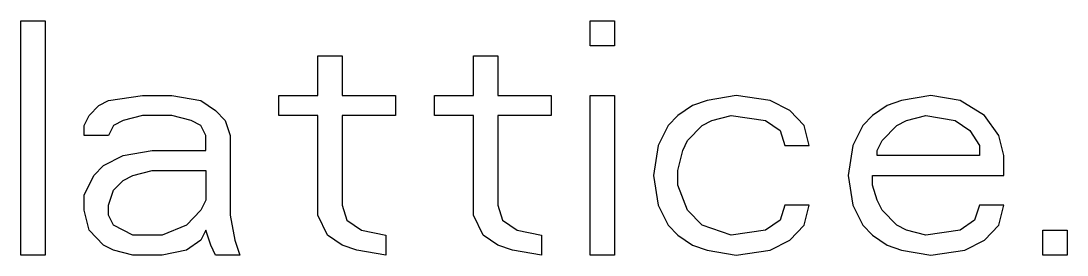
# Model space of a CAD drawing. Header units: millimetres. Extents: x 0 to 594, y 0 to 420.
# Drawn here: x 225.88 to 243.8, y 326.67 to 330.67 of the extents above; entities that cross this region are included whole.
import ezdxf

# ---------------------------------------------------------------- set-up
doc = ezdxf.new("R2010")
doc.units = ezdxf.units.MM
doc.header["$LTSCALE"] = 32.67
doc.layers.add('5_CURVES', color=7, linetype='CONTINUOUS')

msp = doc.modelspace()

# ---------------------------------------------------------------- linework, layer by layer
at = {"layer": '5_CURVES', "color": 7, "linetype": 'CONTINUOUS'}
for p, q in [((225.881, 326.671), (225.881, 330.671)), ((225.881, 330.671), (226.297, 330.671)), ((226.297, 330.671), (226.297, 326.671)), ((235.631, 330.245), (235.631, 330.671)), ((235.631, 330.671), (236.047, 330.671)), ((236.047, 330.671), (236.047, 330.245)), ((236.047, 330.245), (235.631, 330.245)), ((230.964, 329.394), (230.964, 330.075)), ((230.964, 330.075), (231.381, 330.075)), ((231.381, 330.075), (231.381, 329.394)), ((233.631, 329.394), (233.631, 330.075)), ((233.631, 330.075), (234.047, 330.075)), ((234.047, 330.075), (234.047, 329.394)), ((227.214, 329.224), (227.381, 329.309)), ((227.381, 329.309), (227.964, 329.394)), ((227.964, 329.394), (228.464, 329.394)), ((228.464, 329.394), (228.964, 329.309)), ((228.964, 329.309), (229.214, 329.139)), ((230.297, 329.054), (230.297, 329.394)), ((230.297, 329.394), (230.964, 329.394)), ((231.381, 329.394), (232.297, 329.394)), ((232.297, 329.394), (232.297, 329.054)), ((232.964, 329.054), (232.964, 329.394)), ((232.964, 329.394), (233.631, 329.394)), ((234.047, 329.394), (234.964, 329.394)), ((234.964, 329.394), (234.964, 329.054)), ((235.631, 326.671), (235.631, 329.394)), ((235.631, 329.394), (236.047, 329.394)), ((236.047, 329.394), (236.047, 326.671)), ((237.631, 329.309), (237.381, 329.224)), ((238.131, 329.394), (237.631, 329.309)), ((238.714, 329.309), (238.131, 329.394)), ((239.047, 329.139), (238.714, 329.309)), ((240.964, 329.309), (240.714, 329.224)), ((241.464, 329.394), (240.964, 329.309)), ((241.964, 329.309), (241.464, 329.394)), ((242.381, 329.054), (241.964, 329.309)), ((227.047, 329.054), (227.214, 329.224)), ((229.214, 329.139), (229.381, 328.968)), ((237.381, 329.224), (237.131, 329.054)), ((239.297, 328.883), (239.047, 329.139)), ((240.714, 329.224), (240.464, 329.054)), ((226.964, 328.883), (227.047, 329.054)), ((227.631, 328.968), (227.464, 328.883)), ((227.964, 329.054), (227.631, 328.968)), ((228.464, 329.054), (227.964, 329.054)), ((228.797, 328.968), (228.464, 329.054)), ((228.964, 328.883), (228.797, 328.968)), ((229.381, 328.968), (229.464, 328.713)), ((230.964, 329.054), (230.297, 329.054)), ((230.964, 327.351), (230.964, 329.054)), ((231.381, 329.054), (231.381, 327.522)), ((232.297, 329.054), (231.381, 329.054)), ((233.631, 329.054), (232.964, 329.054)), ((233.631, 327.351), (233.631, 329.054)), ((234.047, 329.054), (234.047, 327.522)), ((234.964, 329.054), (234.047, 329.054)), ((237.131, 329.054), (236.964, 328.883)), ((237.547, 328.883), (237.714, 328.968)), ((237.714, 328.968), (238.047, 329.054)), ((238.047, 329.054), (238.631, 328.968)), ((238.631, 328.968), (238.881, 328.798)), ((240.464, 329.054), (240.297, 328.883)), ((240.881, 328.883), (241.047, 328.968)), ((241.047, 328.968), (241.381, 329.054)), ((241.381, 329.054), (241.881, 328.968)), ((241.881, 328.968), (242.131, 328.798)), ((242.631, 328.713), (242.381, 329.054)), ((226.964, 328.713), (226.964, 328.883)), ((227.464, 328.883), (227.381, 328.713)), ((229.047, 328.713), (228.964, 328.883)), ((236.964, 328.883), (236.797, 328.543)), ((237.297, 328.628), (237.547, 328.883)), ((238.881, 328.798), (238.964, 328.543)), ((239.381, 328.543), (239.297, 328.883)), ((240.297, 328.883), (240.131, 328.543)), ((240.631, 328.628), (240.881, 328.883)), ((242.131, 328.798), (242.297, 328.543)), ((227.381, 328.713), (226.964, 328.713)), ((229.047, 328.458), (229.047, 328.713)), ((229.464, 328.713), (229.464, 327.351)), ((237.214, 328.458), (237.297, 328.628)), ((240.547, 328.458), (240.631, 328.628)), ((242.714, 328.373), (242.631, 328.713)), ((227.631, 328.373), (228.131, 328.458)), ((228.131, 328.458), (229.047, 328.458)), ((236.797, 328.543), (236.714, 328.032)), ((237.131, 328.117), (237.214, 328.458)), ((238.964, 328.543), (239.381, 328.543)), ((240.131, 328.543), (240.047, 328.032)), ((240.547, 328.373), (240.547, 328.458)), ((242.297, 328.543), (242.297, 328.373)), ((227.297, 328.202), (227.631, 328.373)), ((242.297, 328.373), (240.547, 328.373)), ((242.714, 328.032), (242.714, 328.373)), ((227.131, 328.032), (227.297, 328.202)), ((227.797, 328.032), (228.131, 328.117)), ((228.131, 328.117), (229.047, 328.117)), ((229.047, 328.117), (229.047, 327.607)), ((237.131, 327.862), (237.131, 328.117)), ((226.964, 327.692), (227.131, 328.032)), ((227.464, 327.777), (227.631, 327.947)), ((227.631, 327.947), (227.797, 328.032)), ((236.714, 328.032), (236.797, 327.522)), ((240.047, 328.032), (240.131, 327.522)), ((240.464, 327.862), (240.464, 328.032)), ((240.464, 328.032), (242.714, 328.032)), ((227.381, 327.522), (227.464, 327.777)), ((237.297, 327.436), (237.131, 327.862)), ((240.547, 327.607), (240.464, 327.862)), ((226.964, 327.436), (226.964, 327.692)), ((227.381, 327.351), (227.381, 327.522)), ((229.047, 327.607), (228.964, 327.436)), ((231.381, 327.522), (231.464, 327.266)), ((234.047, 327.522), (234.131, 327.266)), ((236.797, 327.522), (236.964, 327.181)), ((238.964, 327.522), (238.881, 327.266)), ((239.381, 327.522), (238.964, 327.522)), ((239.297, 327.181), (239.381, 327.522)), ((240.131, 327.522), (240.297, 327.181)), ((240.631, 327.436), (240.547, 327.607)), ((242.297, 327.522), (242.214, 327.266)), ((242.714, 327.522), (242.297, 327.522)), ((242.631, 327.181), (242.714, 327.522)), ((227.047, 327.096), (226.964, 327.436)), ((227.464, 327.181), (227.381, 327.351)), ((228.964, 327.436), (228.714, 327.181)), ((229.464, 327.351), (229.547, 326.926)), ((231.131, 327.011), (230.964, 327.351)), ((233.797, 327.011), (233.631, 327.351)), ((237.547, 327.181), (237.297, 327.436)), ((240.881, 327.181), (240.631, 327.436)), ((227.797, 327.011), (227.464, 327.181)), ((228.714, 327.181), (228.297, 327.011)), ((231.464, 327.266), (231.714, 327.096)), ((234.131, 327.266), (234.381, 327.096)), ((236.964, 327.181), (237.131, 327.011)), ((238.047, 327.011), (237.547, 327.181)), ((238.881, 327.266), (238.631, 327.096)), ((239.047, 326.926), (239.297, 327.181)), ((240.297, 327.181), (240.464, 327.011)), ((241.047, 327.096), (240.881, 327.181)), ((242.214, 327.266), (241.964, 327.096)), ((242.381, 326.926), (242.631, 327.181)), ((227.297, 326.841), (227.047, 327.096)), ((228.297, 327.011), (227.797, 327.011)), ((229.047, 327.096), (228.964, 326.926)), ((229.131, 326.841), (229.047, 327.096)), ((231.381, 326.841), (231.131, 327.011)), ((231.714, 327.096), (232.131, 327.011)), ((232.131, 327.011), (232.131, 326.671)), ((234.047, 326.841), (233.797, 327.011)), ((234.381, 327.096), (234.797, 327.011)), ((234.797, 327.011), (234.797, 326.671)), ((237.131, 327.011), (237.381, 326.841)), ((238.631, 327.096), (238.047, 327.011)), ((240.464, 327.011), (240.714, 326.841)), ((241.381, 327.011), (241.047, 327.096)), ((241.964, 327.096), (241.381, 327.011)), ((243.381, 326.671), (243.381, 327.096)), ((243.381, 327.096), (243.797, 327.096)), ((243.797, 327.096), (243.797, 326.671)), ((227.464, 326.756), (227.297, 326.841)), ((228.964, 326.926), (228.714, 326.756)), ((229.214, 326.671), (229.131, 326.841)), ((229.547, 326.926), (229.631, 326.671)), ((231.631, 326.756), (231.381, 326.841)), ((234.297, 326.756), (234.047, 326.841)), ((237.381, 326.841), (237.631, 326.756)), ((238.714, 326.756), (239.047, 326.926)), ((240.714, 326.841), (240.964, 326.756)), ((242.047, 326.756), (242.381, 326.926)), ((226.297, 326.671), (225.881, 326.671)), ((227.797, 326.671), (227.464, 326.756)), ((228.297, 326.671), (227.797, 326.671)), ((228.714, 326.756), (228.297, 326.671)), ((229.631, 326.671), (229.214, 326.671)), ((232.131, 326.671), (231.631, 326.756)), ((234.797, 326.671), (234.297, 326.756)), ((236.047, 326.671), (235.631, 326.671)), ((237.631, 326.756), (238.131, 326.671)), ((238.131, 326.671), (238.714, 326.756)), ((240.964, 326.756), (241.464, 326.671)), ((241.464, 326.671), (242.047, 326.756)), ((243.797, 326.671), (243.381, 326.671))]:
    msp.add_line(p, q, dxfattribs=at)

doc.saveas('drawing.dxf')
